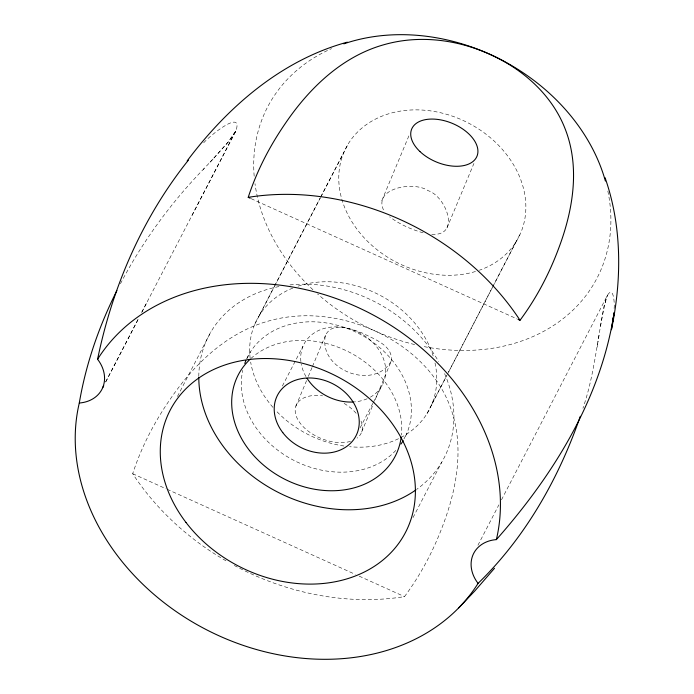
<?xml version="1.0" encoding="UTF-8"?>
<svg xmlns="http://www.w3.org/2000/svg" width="694" height="694" viewBox="0 0 694 694"><rect width="100%" height="100%" fill="white"/><g stroke="black" fill="none" stroke-linecap="round" stroke-linejoin="round"><path stroke-width="0.52" stroke-dasharray="3.47 2.6" d="M614.103 308.474C614.693 305.074 613.886 284.687 607.484 295.245L501.363 500.062M599.052 335.219L597.968 342.22M600.414 326.31L603.936 306.514L607.484 295.245A10.922 2.29 -76.3 0 0 606.252 298.203C597.361 334.586 595.313 372.626 582.934 408.263M597.751 343.591L597.1 347.625M431.755 234.338C461.527 236.177 445.782 196.038 428.024 190.642C414.118 180.839 371.429 187.927 384.259 211.479M391.329 360.967C393.22 345.456 373.849 338.967 362.719 333.25C351.65 329.008 331.914 320.923 325.365 335.67C318.26 370.006 374.092 391.208 391.329 360.967L373.814 402.902M225.984 560.813A238.189 191.96 27.4 0 1 132.693 473.698C139.954 451.369 150.329 430.115 162.873 410.284A930.437 549.622 22.7 0 1 170.073 399.38C193.956 364.289 226.756 332.652 268.587 321.018C303.582 311.016 341.674 315.857 374.543 330.76C407.491 345.569 436.769 371.472 449.816 405.79C464.529 443.744 457.511 486.034 443.718 523.137A930.437 549.622 22.7 0 1 439.024 535.178C430.037 556.952 418.551 577.72 404.489 596.623A238.189 191.96 27.4 0 1 234.268 565.437M192.047 215.331L235.977 130.732C243.872 106.789 204.73 140.084 203.177 143.563M295.87 406.198L306.67 380.373M308.327 376.408L312.066 367.456M312.474 366.475L326.18 333.71M381.787 200.722L409.313 134.844M361.713 431.85L373.415 403.847M446.936 227.979L473.924 163.446M105.67 382.012L138.453 318.728M141.932 312.014L147.397 301.465M477.94 545.258L498.865 504.876M105.696 381.908L139.19 317.305M141.645 312.552L236.697 129.188M177.438 396.491L211.028 331.689M259.4 315.328L274.338 286.518M274.833 285.564L320.125 198.172M320.628 197.217L348.501 143.441M254.698 324.436L320.402 197.677M320.897 196.714L343.79 152.55M247.012 358.477L250.378 351.971M282.371 386.011L302.974 346.271M360.065 427.972L372.817 403.37M373.311 402.425L382.134 385.387M403.943 438.955L406.831 433.386M431.729 404.498L446.667 375.697M448.654 371.854L492.454 287.351M492.957 286.388L520.83 232.611M427.027 413.607L446.936 375.194M447.43 374.24L516.119 241.72M413.034 517.559L441.688 462.291M120.435 283.742C142.556 241.495 170.984 202.7 204.166 168.486M214.047 157.989L228.413 141.802L235.977 130.732L228.413 141.802L210.004 162.292M213.015 159.082L203.221 169.483M423.123 232.811C411.204 229.462 399.614 224.336 389.698 216.849M251.185 198.684L517.073 318.936M132.693 473.698L166.17 488.845M167.159 489.287L355.25 574.354M359.188 576.141L404.489 596.623M607.84 191.076A185.61 149.592 27.4 0 1 422.672 346.332M414.665 344.562A185.61 149.592 27.4 0 1 317.583 293.978M312.925 289.745A185.61 149.592 27.4 0 1 254.993 183.676M254.178 176.181A185.61 149.592 27.4 0 1 331.567 48.623M475.494 271.501A97.229 78.353 27.4 0 1 338.802 175.842A97.229 78.353 27.4 0 1 480.057 129.934A97.229 78.353 27.4 0 1 479.389 270.235M434.999 362.953A97.229 78.353 27.4 0 1 349.611 446.702M343.886 446.008A97.229 78.353 27.4 0 1 275.535 410.223M272.959 407.369A97.229 78.353 27.4 0 1 250.673 362.051M250.126 358.121A97.229 78.353 27.4 0 1 293.276 287.88M298.064 286.154A97.229 78.353 27.4 0 1 433.186 356.074M300.901 361.583A44.19 35.62 27.4 0 1 359.336 332.712A44.19 35.62 27.4 0 1 370.414 397.133M367.178 398.755A44.19 35.62 27.4 0 1 354.374 401.913M305.967 376.573A44.19 35.62 27.4 0 1 301.309 364.263M250.942 358.477A88.39 71.23 27.4 0 1 348.787 351.953A88.39 71.23 27.4 0 1 401.453 435.077M395.814 450.441A88.39 71.23 27.4 0 1 293.18 460.018A88.39 71.23 27.4 0 1 242.787 370.327M246.7 358.729A88.39 71.23 27.4 0 1 357.852 333.085A88.39 71.23 27.4 0 1 404.663 437.983M444.602 373.615A132.58 106.85 27.4 0 1 416.634 489.409M198.796 376.356A132.58 106.85 27.4 0 1 280.61 286.249M289.953 284.922A132.58 106.85 27.4 0 1 438.573 361.522M361.001 421.041A35.351 20.881 22.7 0 1 357.089 438.131M350.461 441.375A35.351 20.881 22.7 0 1 298.446 420.677A35.351 20.881 22.7 0 1 322.563 395.832M344.12 403.405A35.351 20.881 22.7 0 1 356.56 413.771"/><path stroke-width="1.04" d="M613.392 317.227C599.304 401.427 552.155 476.509 496.366 539.611A35.351 28.497 27.4 0 0 478.071 583.376A220.97 178.08 27.4 0 1 219.052 635.817A220.97 178.08 27.4 0 1 79.29 403.023C85.909 363.899 99.077 326.007 116.904 290.604M612.915 320.862L614.103 312.751M614.077 312.794L611.414 329.745C621.885 279.639 622.093 226.374 605.047 177.664M79.29 403.023A35.351 28.497 27.4 0 0 97.585 359.258C112.402 287.134 142.322 217.682 188.499 160.036M248.226 197.348C255.487 175.009 265.863 153.756 278.407 133.933A930.437 549.622 22.7 0 1 285.616 123.02C309.498 87.938 342.289 56.292 384.12 44.659C419.124 34.657 457.207 39.506 490.077 54.401C523.033 69.209 552.303 95.121 565.358 129.44C580.071 167.384 573.044 209.675 559.26 246.778A930.437 549.622 22.7 0 1 554.567 258.827C545.579 280.593 534.085 301.361 520.023 320.272A238.189 191.96 27.4 0 0 248.226 197.348L250.196 198.241M580.297 416.296C558.791 478.392 525.445 537.347 478.071 583.376M102.747 387.608L103.727 385.708M187.18 160.887C227.467 107.18 281.4 60.118 347.347 42.152M494.492 568.291L474.904 590.854L458.734 607.849M518.054 319.379L520.023 320.272M97.585 359.258A220.97 178.08 27.4 0 1 356.603 306.817A220.97 178.08 27.4 0 1 496.366 539.611M343.834 43.843A185.61 149.592 27.4 0 1 605.394 181.039M353.393 401.982A44.19 35.62 27.4 0 1 306.991 378.247M401.201 437.142A88.39 71.23 27.4 0 1 284.106 478.895A88.39 71.23 27.4 0 1 250.178 359.18M403.171 440.647A88.39 71.23 27.4 0 1 400.959 444.065M244.782 363.439A88.39 71.23 27.4 0 1 245.884 360.594M415.827 489.981A132.58 106.85 27.4 0 1 277.114 491.812A132.58 106.85 27.4 0 1 198.796 377.345M282.779 432.614A44.19 35.62 27.4 0 0 355.875 436.066A44.19 35.62 27.4 0 0 311.519 378.022A44.19 35.62 27.4 0 0 282.779 432.614M186.001 522.452A132.58 106.85 27.4 0 0 405.287 532.81A132.58 106.85 27.4 0 0 272.204 358.685A132.58 106.85 27.4 0 0 186.001 522.452M419.887 151.483A35.351 20.881 22.7 0 0 476.518 157.226A35.351 20.881 22.7 0 0 436.578 119.299A35.351 20.881 22.7 0 0 419.887 151.483"/></g></svg>
